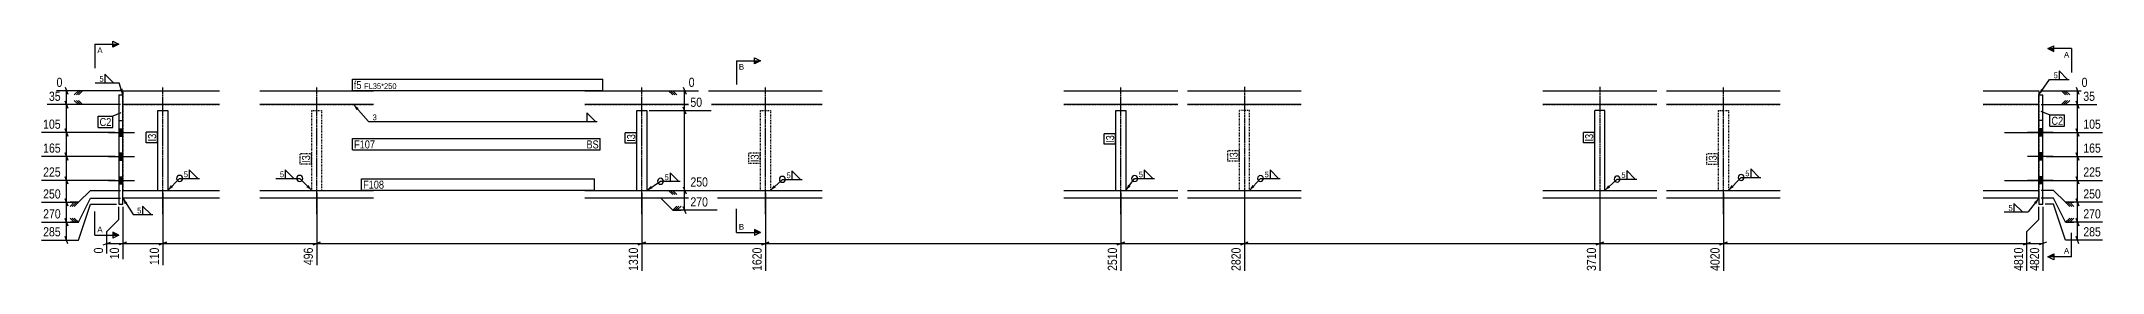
# Model space of a CAD drawing. Header units: millimetres. Extents: x 9 to 43771, y 10 to 1769.
# Drawn here: x 38606 to 43771, y 10 to 591 of the extents above; entities that cross this region are included whole.
import ezdxf

# ---------------------------------------------------------------- set-up
doc = ezdxf.new("R2010")
doc.units = ezdxf.units.MM
doc.linetypes.add('DXK_LINE_DOT2', pattern=[3.9198, 1.9599, -1.9599])
doc.linetypes.add('DXK_LINE_DOT3', pattern=[5.9187, 2.979, -0.9799, 0.9799, -0.9799])
for name, color, linetype in [('MÅLSÆTNING', 7, 'Continuous'), ('STÅL', 7, 'Continuous'), ('TEKST', 7, 'Continuous')]:
    doc.layers.add(name, color=color, linetype=linetype)
doc.styles.add('Arial', font='ARIAL.TTF', dxfattribs={"height": 0.2})
doc.styles.add('Arial Narrow', font='ARIALN.TTF', dxfattribs={"height": 0.2})

msp = doc.modelspace()

# ---------------------------------------------------------------- hatches: boundary and pattern name
at = {"layer": 'STÅL', "linetype": 'Continuous'}
for points in [[(38810.7, 352.6), (38810.7, 370.6), (38800.7, 370.6), (38800.7, 352.6)], [(38810.7, 352.6), (38810.7, 370.6), (38800.7, 370.6), (38800.7, 352.6)], [(43620.7, 352.6), (43620.7, 370.6), (43610.7, 370.6), (43610.7, 352.6)], [(43620.7, 352.6), (43620.7, 370.6), (43610.7, 370.6), (43610.7, 352.6)], [(38810.7, 292.6), (38810.7, 310.6), (38800.7, 310.6), (38800.7, 292.6)], [(38810.7, 292.6), (38810.7, 310.6), (38800.7, 310.6), (38800.7, 292.6)], [(43620.7, 292.6), (43620.7, 310.6), (43610.7, 310.6), (43610.7, 292.6)], [(43620.7, 292.6), (43620.7, 310.6), (43610.7, 310.6), (43610.7, 292.6)], [(38810.7, 232.6), (38810.7, 250.6), (38800.7, 250.6), (38800.7, 232.6)], [(38810.7, 232.6), (38810.7, 250.6), (38800.7, 250.6), (38800.7, 232.6)], [(43620.7, 232.6), (43620.7, 250.6), (43610.7, 250.6), (43610.7, 232.6)], [(43620.7, 232.6), (43620.7, 250.6), (43610.7, 250.6), (43610.7, 232.6)]]:
    msp.add_hatch(color=96, dxfattribs=at).paths.add_polyline_path(points)
at = {"layer": 'TEKST', "linetype": 'Continuous'}
for points in [[(38810, 472), (38810.7, 456.6), (38802.8, 469.9)], [(39395.9, 417.9), (39388.7, 431.6), (39401.5, 422.8)], [(39395.9, 417.9), (39388.7, 431.6), (39401.5, 422.8)], [(38936.4, 224.6), (38923.2, 216.6), (38931, 229.9)], [(39275.9, 229.9), (39283.8, 216.6), (39270.5, 224.6)], [(40137.7, 221.7), (40123.2, 216.6), (40133.6, 228)], [(40446.4, 223.9), (40432.8, 216.6), (40441.3, 229.5)], [(42536.8, 223.9), (42523.2, 216.6), (42531.7, 229.5)], [(42846, 224.6), (42832.8, 216.6), (42840.6, 229.9)], [(43598.5, 187), (43610.7, 196.6), (43604.4, 182.4)]]:
    msp.add_hatch(color=3, dxfattribs=at).paths.add_polyline_path(points)

# ---------------------------------------------------------------- linework, layer by layer
at = {"layer": 'MÅLSÆTNING', "color": 7, "linetype": 'Continuous'}
for p, q in [((38699.5, 466.6), (38689, 456.1)), ((38710, 466.6), (38689, 466.6)), ((38704.8, 466.6), (38694.3, 456.1)), ((38710, 466.6), (38699.5, 456.1)), ((40146.9, 466.6), (40242.9, 466.6)), ((40177.6, 466.6), (40188.1, 456.1)), ((40177.6, 466.6), (40198.6, 466.6)), ((40182.8, 466.6), (40193.3, 456.1)), ((40188.1, 466.6), (40198.6, 456.1)), ((40214.5, 475.6), (40221.7, 457.6)), ((40218.1, 416.6), (40218.1, 466.6)), ((43616.7, 466.6), (43732.2, 466.6)), ((43666.9, 466.6), (43677.4, 456.1)), ((43666.9, 466.6), (43687.9, 466.6)), ((43672.1, 466.6), (43682.6, 456.1)), ((43677.4, 466.6), (43687.9, 456.1)), ((43703.8, 475.6), (43711, 457.6)), ((43707.4, 431.6), (43707.4, 466.6)), ((38804.7, 431.6), (38621.3, 431.6)), ((38665.9, 440.6), (38673.1, 422.6)), ((38669.5, 361.6), (38669.5, 431.6)), ((38699.5, 431.6), (38689, 442.1)), ((38699.5, 431.6), (38689, 442.1)), ((38710, 431.6), (38689, 431.6)), ((38710, 431.6), (38689, 431.6)), ((38704.8, 431.6), (38694.3, 442.1)), ((38704.8, 431.6), (38694.3, 442.1)), ((38710, 431.6), (38699.5, 442.1)), ((38710, 431.6), (38699.5, 442.1)), ((40129.2, 416.6), (40284.9, 416.6)), ((40129.2, 416.6), (40284.9, 416.6)), ((40221.7, 407.6), (40214.5, 425.6)), ((40221.7, 407.6), (40214.5, 425.6)), ((40218.1, 216.6), (40218.1, 416.6)), ((43616.7, 431.6), (43755.6, 431.6)), ((43616.7, 431.6), (43755.6, 431.6)), ((43666.9, 431.6), (43677.4, 442.1)), ((43666.9, 431.6), (43677.4, 442.1)), ((43666.9, 431.6), (43687.9, 431.6)), ((43666.9, 431.6), (43687.9, 431.6)), ((43672.1, 431.6), (43682.6, 442.1)), ((43672.1, 431.6), (43682.6, 442.1)), ((43677.4, 431.6), (43687.9, 442.1)), ((43677.4, 431.6), (43687.9, 442.1)), ((43711, 422.6), (43703.8, 440.6)), ((43703.8, 440.6), (43711, 422.6)), ((43707.4, 361.6), (43707.4, 431.6)), ((38791.7, 361.6), (38606.7, 361.6)), ((38791.7, 361.6), (38606.7, 361.6)), ((38673.1, 352.6), (38665.9, 370.6)), ((38665.9, 370.6), (38673.1, 352.6)), ((38669.5, 301.6), (38669.5, 361.6)), ((43524.7, 361.6), (43770.2, 361.6)), ((43524.7, 361.6), (43770.2, 361.6)), ((43711, 352.6), (43703.8, 370.6)), ((43703.8, 370.6), (43711, 352.6)), ((38673.1, 292.6), (38665.9, 310.6)), ((38665.9, 310.6), (38673.1, 292.6)), ((38791.7, 301.6), (38606.7, 301.6)), ((38791.7, 301.6), (38606.7, 301.6)), ((38669.5, 241.6), (38669.5, 301.6)), ((38791.7, 241.6), (38606.7, 241.6)), ((38791.7, 241.6), (38606.7, 241.6)), ((38673.1, 232.6), (38665.9, 250.6)), ((38665.9, 250.6), (38673.1, 232.6)), ((38699.5, 186.6), (38729.5, 216.6)), ((38699.5, 186.6), (38729.5, 216.6)), ((38729.5, 216.6), (38804.7, 216.6)), ((38729.5, 216.6), (38804.7, 216.6)), ((38910.7, 210.6), (38910.7, 29)), ((38910.7, 210.6), (38910.7, 29)), ((39296.3, 210.6), (39296.3, 29)), ((39296.3, 210.6), (39296.3, 29)), ((40110.7, 210.6), (40110.7, 14.4)), ((40110.7, 210.6), (40110.7, 14.4)), ((40147.6, 216.6), (40299.5, 216.6)), ((40147.6, 216.6), (40299.5, 216.6)), ((40177.6, 216.6), (40188.1, 206.1)), ((40177.6, 216.6), (40198.6, 216.6)), ((40177.6, 216.6), (40188.1, 206.1)), ((40177.6, 216.6), (40198.6, 216.6)), ((40182.8, 216.6), (40193.3, 206.1)), ((40182.8, 216.6), (40193.3, 206.1)), ((40188.1, 216.6), (40198.6, 206.1)), ((40188.1, 216.6), (40198.6, 206.1)), ((40214.5, 225.6), (40221.7, 207.6)), ((40214.5, 225.6), (40221.7, 207.6)), ((40218.1, 166.6), (40218.1, 216.6)), ((40420.3, 210.6), (40420.3, 14.4)), ((40420.3, 210.6), (40420.3, 14.4)), ((41310.7, 210.6), (41310.7, 14.4)), ((41620.3, 210.6), (41620.3, 14.4)), ((41620.3, 210.6), (41620.3, 14.4)), ((42510.7, 210.6), (42510.7, 14.4)), ((42510.7, 210.6), (42510.7, 14.4)), ((42820.3, 210.6), (42820.3, 14.4)), ((42820.3, 210.6), (42820.3, 14.4)), ((43647.4, 216.6), (43616.7, 216.6)), ((43647.4, 216.6), (43616.7, 216.6)), ((43677.4, 186.6), (43647.4, 216.6)), ((43677.4, 186.6), (43647.4, 216.6)), ((38699.5, 186.6), (38689, 176.1)), ((38699.5, 186.6), (38689, 176.1)), ((38699.5, 136.6), (38729.5, 196.6)), ((38699.5, 136.6), (38729.5, 196.6)), ((38699.5, 91.6), (38729.5, 181.6)), ((38729.5, 196.6), (38804.7, 196.6)), ((38729.5, 196.6), (38804.7, 196.6)), ((38729.5, 181.6), (38794.7, 181.6)), ((38800.7, 143.1), (38800.7, 175.6)), ((38810.7, 175.6), (38810.7, 43.7)), ((38810.7, 175.6), (38810.7, 43.7)), ((40158.1, 196.6), (40147.6, 196.6)), ((40188.1, 166.6), (40158.1, 196.6)), ((40188.1, 166.6), (40198.6, 177.1)), ((40299.5, 166.6), (40188.1, 166.6)), ((40188.1, 166.6), (40209.1, 166.6)), ((40193.3, 166.6), (40203.8, 177.1)), ((40198.6, 166.6), (40209.1, 177.1)), ((40221.7, 157.6), (40214.5, 175.6)), ((43610.7, 143.1), (43610.7, 175.6)), ((43610.7, 143.1), (43610.7, 175.6)), ((43647.4, 196.6), (43616.7, 196.6)), ((43647.4, 196.6), (43616.7, 196.6)), ((43620.7, 175.6), (43620.7, 14.4)), ((43647.4, 181.6), (43626.7, 181.6)), ((43677.4, 136.6), (43647.4, 196.6)), ((43677.4, 136.6), (43647.4, 196.6)), ((43677.4, 91.6), (43647.4, 181.6)), ((43770.2, 186.6), (43677.4, 186.6)), ((43677.4, 186.6), (43687.9, 176.1)), ((43677.4, 186.6), (43698.4, 186.6)), ((43677.4, 186.6), (43687.9, 176.1)), ((43682.6, 186.6), (43693.1, 176.1)), ((43687.9, 186.6), (43698.4, 176.1)), ((43703.8, 195.6), (43711, 177.6)), ((43707.4, 136.6), (43707.4, 186.6)), ((38606.7, 136.6), (38699.5, 136.6)), ((38665.9, 145.6), (38673.1, 127.6)), ((38669.5, 91.6), (38669.5, 136.6)), ((38689, 136.6), (38678.5, 147.1)), ((38699.5, 136.6), (38678.5, 136.6)), ((38694.3, 136.6), (38683.8, 147.1)), ((38699.5, 136.6), (38689, 147.1)), ((38699.5, 136.6), (38689, 147.1)), ((38770.7, 113.1), (38800.7, 143.1)), ((38770.7, 58.3), (38770.7, 113.1)), ((43580.7, 113.1), (43610.7, 143.1)), ((43580.7, 113.1), (43610.7, 143.1)), ((43580.7, 14.4), (43580.7, 113.1)), ((43677.4, 136.6), (43687.9, 147.1)), ((43677.4, 136.6), (43687.9, 147.1)), ((43770.2, 136.6), (43677.4, 136.6)), ((43677.4, 136.6), (43698.4, 136.6)), ((43770.2, 136.6), (43677.4, 136.6)), ((43677.4, 136.6), (43698.4, 136.6)), ((43682.6, 136.6), (43693.1, 147.1)), ((43682.6, 136.6), (43693.1, 147.1)), ((43687.9, 136.6), (43698.4, 147.1)), ((43687.9, 136.6), (43698.4, 147.1)), ((43711, 127.6), (43703.8, 145.6)), ((43703.8, 145.6), (43711, 127.6)), ((43707.4, 91.6), (43707.4, 136.6)), ((38606.7, 91.6), (38699.5, 91.6)), ((38673.1, 82.6), (38665.9, 100.6)), ((38761.7, 79.5), (38779.7, 86.7)), ((38770.7, 83.1), (38810.7, 83.1)), ((38819.7, 86.7), (38801.7, 79.5)), ((38819.7, 86.7), (38801.7, 79.5)), ((38810.7, 83.1), (38910.7, 83.1)), ((38919.7, 86.7), (38901.7, 79.5)), ((38901.7, 79.5), (38919.7, 86.7)), ((38910.7, 83.1), (39296.3, 83.1)), ((39305.3, 86.7), (39287.3, 79.5)), ((39287.3, 79.5), (39305.3, 86.7)), ((39296.3, 83.1), (40110.7, 83.1)), ((40119.7, 86.7), (40101.7, 79.5)), ((40101.7, 79.5), (40119.7, 86.7)), ((40110.7, 83.1), (40420.3, 83.1)), ((40429.3, 86.7), (40411.3, 79.5)), ((40411.3, 79.5), (40429.3, 86.7)), ((40420.3, 83.1), (41310.7, 83.1)), ((41301.7, 79.5), (41319.7, 86.7)), ((41629.3, 86.7), (41611.3, 79.5)), ((41611.3, 79.5), (41629.3, 86.7)), ((41620.3, 83.1), (42510.7, 83.1)), ((42519.7, 86.7), (42501.7, 79.5)), ((42501.7, 79.5), (42519.7, 86.7)), ((42510.7, 83.1), (42820.3, 83.1)), ((42829.3, 86.7), (42811.3, 79.5)), ((42811.3, 79.5), (42829.3, 86.7)), ((43571.7, 79.5), (43589.7, 86.7)), ((43580.7, 83.1), (43620.7, 83.1)), ((43629.7, 86.7), (43611.7, 79.5)), ((43770.2, 91.6), (43677.4, 91.6)), ((43711, 82.6), (43703.8, 100.6))]:
    msp.add_line(p, q, dxfattribs=at)
at = {"layer": 'STÅL', "color": 2, "linetype": 'Continuous'}
for p, q in [((38810.7, 466.6), (38810.7, 456.6)), ((38810.7, 466.6), (39053.2, 466.6)), ((39153.8, 466.6), (39438.8, 466.6)), ((39968.2, 466.6), (40253.2, 466.6)), ((40277.8, 466.6), (40562.8, 466.6)), ((41168.2, 466.6), (41453.2, 466.6)), ((41477.8, 466.6), (41762.8, 466.6)), ((42368.2, 466.6), (42653.2, 466.6)), ((42677.8, 466.6), (42962.8, 466.6)), ((43470.7, 466.6), (43610.7, 466.6)), ((43610.7, 466.6), (43610.7, 456.6)), ((38800.7, 456.6), (38800.7, 181.6)), ((38800.7, 456.6), (38810.7, 456.6)), ((38810.7, 216.6), (38810.7, 456.6)), ((39053.2, 431.6), (38810.7, 431.6)), ((38898.2, 216.6), (38898.2, 416.6)), ((38898.2, 416.6), (38923.2, 416.6)), ((38923.2, 416.6), (38923.2, 216.6)), ((39438.8, 431.6), (39153.8, 431.6)), ((40253.2, 431.6), (39968.2, 431.6)), ((40098.2, 216.6), (40098.2, 416.6)), ((40098.2, 416.6), (40123.2, 416.6)), ((40123.2, 416.6), (40123.2, 216.6)), ((40562.8, 431.6), (40277.8, 431.6)), ((41453.2, 431.6), (41168.2, 431.6)), ((41298.2, 216.6), (41298.2, 416.6)), ((41298.2, 416.6), (41323.2, 416.6)), ((41323.2, 416.6), (41323.2, 216.6)), ((41762.8, 431.6), (41477.8, 431.6)), ((42653.2, 431.6), (42368.2, 431.6)), ((42498.2, 216.6), (42498.2, 416.6)), ((42523.2, 416.6), (42498.2, 416.6)), ((42523.2, 216.6), (42523.2, 416.6)), ((42962.8, 431.6), (42677.8, 431.6)), ((43610.7, 431.6), (43470.7, 431.6)), ((43610.7, 216.6), (43610.7, 456.6)), ((43610.7, 456.6), (43620.7, 456.6)), ((43620.7, 181.6), (43620.7, 456.6)), ((38800.7, 391.6), (38810.7, 391.6)), ((43620.7, 391.6), (43610.7, 391.6)), ((38810.7, 196.6), (38810.7, 216.6)), ((38810.7, 216.6), (39053.2, 216.6)), ((39153.8, 216.6), (39438.8, 216.6)), ((39968.2, 216.6), (40253.2, 216.6)), ((40277.8, 216.6), (40562.8, 216.6)), ((41168.2, 216.6), (41453.2, 216.6)), ((41477.8, 216.6), (41762.8, 216.6)), ((42368.2, 216.6), (42653.2, 216.6)), ((42677.8, 216.6), (42962.8, 216.6)), ((43470.7, 216.6), (43610.7, 216.6)), ((43610.7, 216.6), (43610.7, 196.6)), ((38800.7, 181.6), (38810.7, 181.6)), ((39053.2, 196.6), (38810.7, 196.6)), ((38810.7, 181.6), (38810.7, 196.6)), ((39438.8, 196.6), (39153.8, 196.6)), ((40253.2, 196.6), (39968.2, 196.6)), ((40562.8, 196.6), (40277.8, 196.6)), ((41453.2, 196.6), (41168.2, 196.6)), ((41762.8, 196.6), (41477.8, 196.6)), ((42653.2, 196.6), (42368.2, 196.6)), ((42962.8, 196.6), (42677.8, 196.6)), ((43610.7, 196.6), (43470.7, 196.6)), ((43610.7, 196.6), (43610.7, 181.6)), ((43610.7, 181.6), (43620.7, 181.6))]:
    msp.add_line(p, q, dxfattribs=at)
at = {"layer": 'STÅL', "color": 7, "linetype": 'DXK_LINE_DOT3'}
for p, q in [((38910.7, 156.6), (38910.7, 476.6)), ((39296.3, 156.6), (39296.3, 476.6)), ((40110.7, 156.6), (40110.7, 476.6)), ((40420.3, 156.6), (40420.3, 476.6)), ((41310.7, 156.6), (41310.7, 476.6)), ((41620.3, 476.6), (41620.3, 156.6)), ((42510.7, 476.6), (42510.7, 156.6)), ((42820.3, 156.6), (42820.3, 476.6))]:
    msp.add_line(p, q, dxfattribs=at)
at = {"layer": 'STÅL', "color": 7, "linetype": 'DXK_LINE_DOT2'}
for p, q in [((38810.7, 456.6), (38810.7, 431.6)), ((38810.7, 431.6), (38810.7, 216.6)), ((38810.7, 431.6), (39053.2, 431.6)), ((39153.8, 431.6), (39438.8, 431.6)), ((39283.8, 216.6), (39283.8, 416.6)), ((39283.8, 416.6), (39308.8, 416.6)), ((39308.8, 416.6), (39308.8, 216.6)), ((39968.2, 431.6), (40253.2, 431.6)), ((40277.8, 431.6), (40562.8, 431.6)), ((40407.8, 216.6), (40407.8, 416.6)), ((40407.8, 416.6), (40432.8, 416.6)), ((40432.8, 416.6), (40432.8, 216.6)), ((41168.2, 431.6), (41453.2, 431.6)), ((41321.5, 416.6), (41321.4, 416.6)), ((41477.8, 431.6), (41762.8, 431.6)), ((41607.8, 216.6), (41607.8, 416.6)), ((41632.8, 416.6), (41607.8, 416.6)), ((41632.8, 216.6), (41632.8, 416.6)), ((42368.2, 431.6), (42653.2, 431.6)), ((42677.8, 431.6), (42962.8, 431.6)), ((42807.8, 216.6), (42807.8, 416.6)), ((42807.8, 416.6), (42832.8, 416.6)), ((42832.8, 416.6), (42832.8, 216.6)), ((43470.7, 431.6), (43610.7, 431.6)), ((43610.7, 456.6), (43610.7, 431.6)), ((43610.7, 431.6), (43610.7, 216.6)), ((38810.7, 216.6), (39053.2, 216.6)), ((38810.7, 196.6), (38810.7, 216.6)), ((39153.8, 216.6), (39438.8, 216.6)), ((39968.2, 216.6), (40253.2, 216.6)), ((40277.8, 216.6), (40562.8, 216.6)), ((41168.2, 216.6), (41453.2, 216.6)), ((41477.8, 216.6), (41762.8, 216.6)), ((42368.2, 216.6), (42653.2, 216.6)), ((42677.8, 216.6), (42962.8, 216.6)), ((43470.7, 216.6), (43610.7, 216.6)), ((43610.7, 196.6), (43610.7, 216.6))]:
    msp.add_line(p, q, dxfattribs=at)
at = {"layer": 'STÅL', "color": 96, "linetype": 'Continuous'}
for p, q in [((38774.7, 361.6), (38839.7, 361.6)), ((38774.7, 361.6), (38839.7, 361.6)), ((38800.7, 370.6), (38810.7, 370.6)), ((38800.7, 370.6), (38810.7, 370.6)), ((43646.7, 361.6), (43581.7, 361.6)), ((43646.7, 361.6), (43581.7, 361.6)), ((43620.7, 370.6), (43610.7, 370.6)), ((43620.7, 370.6), (43610.7, 370.6)), ((38800.7, 352.6), (38810.7, 352.6)), ((38800.7, 352.6), (38810.7, 352.6)), ((38800.7, 310.6), (38810.7, 310.6)), ((38800.7, 310.6), (38810.7, 310.6)), ((43620.7, 352.6), (43610.7, 352.6)), ((43620.7, 352.6), (43610.7, 352.6)), ((43620.7, 310.6), (43610.7, 310.6)), ((43620.7, 310.6), (43610.7, 310.6)), ((38774.7, 301.6), (38839.7, 301.6)), ((38774.7, 301.6), (38839.7, 301.6)), ((38800.7, 292.6), (38810.7, 292.6)), ((38800.7, 292.6), (38810.7, 292.6)), ((43646.7, 301.6), (43581.7, 301.6)), ((43646.7, 301.6), (43581.7, 301.6)), ((43620.7, 292.6), (43610.7, 292.6)), ((43620.7, 292.6), (43610.7, 292.6)), ((38774.7, 241.6), (38839.7, 241.6)), ((38774.7, 241.6), (38839.7, 241.6)), ((38800.7, 250.6), (38810.7, 250.6)), ((38800.7, 250.6), (38810.7, 250.6)), ((38800.7, 232.6), (38810.7, 232.6)), ((38800.7, 232.6), (38810.7, 232.6)), ((43646.7, 241.6), (43581.7, 241.6)), ((43646.7, 241.6), (43581.7, 241.6)), ((43620.7, 250.6), (43610.7, 250.6)), ((43620.7, 250.6), (43610.7, 250.6)), ((43620.7, 232.6), (43610.7, 232.6)), ((43620.7, 232.6), (43610.7, 232.6))]:
    msp.add_line(p, q, dxfattribs=at)
at = {"layer": 'TEKST', "color": 3, "linetype": 'Continuous'}
for p, q in [((38810.7, 456.6), (38801.8, 486.3)), ((39283.8, 216.6), (39253.9, 246.7)), ((43610.7, 196.6), (43584.1, 162.4))]:
    msp.add_line(p, q, dxfattribs=at)
for start, end in [(90, 270), (270, 90)]:
    msp.add_arc((39253.9, 246.7), 7.5, start, end, dxfattribs=at)

# ---------------------------------------------------------------- wipeouts: each hides what was drawn before it
at = {"color": 0, "linetype": 'Continuous'}
for points in [[(38760, 560.9), (38760, 575.9), (38746.7, 575.9), (38746.7, 560.9)], [(40367.1, 519.4), (40367.1, 534.4), (40353.8, 534.4), (40353.8, 519.4)], [(43686.7, 549.6), (43686.7, 564.6), (43673.3, 564.6), (43673.3, 549.6)], [(40367.1, 118.1), (40367.1, 133.1), (40353.8, 133.1), (40353.8, 118.1)]]:
    msp.add_wipeout(points, dxfattribs=at).dxf.layer = 'TEKST'
at = {"color": 0}
for points in [[(43657.9, 496.9), (43657.9, 514.3), (43646.4, 514.3), (43646.4, 496.9)], [(39442.4, 321.8), (39442.4, 342.8), (39390, 342.8), (39390, 321.8)], [(40002.8, 321.8), (40002.8, 342.8), (39972.1, 342.8), (39972.1, 321.8)], [(38973.8, 248.5), (38973.8, 265.9), (38962.3, 265.9), (38962.3, 248.5)], [(39214.6, 248.5), (39214.6, 265.9), (39203.1, 265.9), (39203.1, 248.5)], [(40483.9, 246), (40483.9, 263.4), (40472.3, 263.4), (40472.3, 246)], [(41366.2, 248.1), (41366.2, 265.5), (41354.6, 265.5), (41354.6, 248.1)], [(41681.5, 248.2), (41681.5, 265.6), (41669.9, 265.6), (41669.9, 248.2)], [(42575, 246.7), (42575, 264.1), (42563.5, 264.1), (42563.5, 246.7)], [(42885.6, 250.8), (42885.6, 268.2), (42874, 268.2), (42874, 250.8)]]:
    msp.add_wipeout(points, dxfattribs=at).dxf.layer = 'TEKST'

# ---------------------------------------------------------------- next in the draw order: hatches: boundary and pattern name
at = {"layer": 'TEKST', "linetype": 'Continuous'}
for color, points in [(30, [(38785.7, 575.9), (38785.7, 583.4), (38800.7, 583.4)]), (30, [(43647.7, 572.1), (43647.7, 564.6), (43632.7, 572.1)]), (30, [(40392.8, 534.4), (40392.8, 541.9), (40407.8, 541.9)]), (3, [(43622.2, 466.8), (43610.7, 456.6), (43616.1, 471.1)]), (3, [(41335.1, 226.4), (41323.2, 216.6), (41329.1, 230.9)]), (3, [(41645.8, 225), (41632.8, 216.6), (41640.3, 230.1)]), (30, [(40392.8, 110.6), (40392.8, 118.1), (40407.8, 110.6)])]:
    msp.add_hatch(color=color, dxfattribs=at).paths.add_polyline_path(points)

# ---------------------------------------------------------------- next in the draw order: linework, layer by layer
at = {"layer": 'TEKST', "color": 7, "linetype": 'Continuous'}
for p, q in [((38740.7, 583.4), (38740.7, 523.4)), ((38740.7, 583.4), (38800.7, 583.4)), ((43692.7, 572.1), (43632.7, 572.1)), ((40347.8, 541.9), (40347.8, 481.9)), ((40347.8, 541.9), (40407.8, 541.9)), ((40347.8, 110.6), (40347.8, 170.6)), ((40347.8, 110.6), (40407.8, 110.6))]:
    msp.add_line(p, q, dxfattribs=at)
at = {"layer": 'TEKST', "color": 30, "linetype": 'Continuous'}
for p, q in [((38785.7, 575.9), (38785.7, 590.9)), ((38785.7, 590.9), (38800.7, 583.4)), ((38800.7, 583.4), (38785.7, 575.9)), ((43632.7, 572.1), (43647.7, 579.6)), ((43632.7, 572.1), (43647.7, 564.6)), ((43647.7, 564.6), (43647.7, 579.6)), ((40392.8, 534.4), (40392.8, 549.4)), ((40392.8, 549.4), (40407.8, 541.9)), ((40407.8, 541.9), (40392.8, 534.4)), ((40407.8, 110.6), (40392.8, 118.1))]:
    msp.add_line(p, q, dxfattribs=at)
at = {"layer": 'TEKST', "color": 3, "linetype": 'Continuous'}
for p, q in [((43682.4, 495.1), (43661, 516.5)), ((43661, 516.5), (43661, 495.1)), ((43610.7, 456.6), (43637.1, 495.1)), ((43637.1, 495.1), (43686.7, 495.1)), ((43661, 495.1), (43682.4, 495.1)), ((38998.3, 246.7), (38976.9, 268.1)), ((38976.9, 268.1), (38976.9, 246.7)), ((39217.7, 268.1), (39217.7, 246.7)), ((40508.4, 244.2), (40487, 265.6)), ((40487, 265.6), (40487, 244.2)), ((41390.7, 246.3), (41369.2, 267.7)), ((41369.2, 267.7), (41369.2, 246.3)), ((41706, 246.4), (41684.6, 267.8)), ((41684.6, 267.8), (41684.6, 246.4)), ((42599.5, 244.9), (42578.1, 266.3)), ((42578.1, 266.3), (42578.1, 244.9)), ((42910.1, 249), (42888.6, 270.5)), ((42888.6, 270.5), (42888.6, 249)), ((38923.2, 216.6), (38953, 246.7)), ((38953, 246.7), (39002.6, 246.7)), ((38976.9, 246.7), (38998.3, 246.7)), ((39193.8, 246.7), (39253.9, 246.7)), ((39217.7, 246.7), (39239.1, 246.7)), ((40432.8, 216.6), (40463, 244.2)), ((40463, 244.2), (40512.7, 244.2)), ((40487, 244.2), (40508.4, 244.2)), ((41323.2, 216.6), (41345.3, 246.3)), ((41345.3, 246.3), (41395, 246.3)), ((41369.2, 246.3), (41390.7, 246.3)), ((41632.8, 216.6), (41660.6, 246.4)), ((41660.6, 246.4), (41710.3, 246.4)), ((41684.6, 246.4), (41706, 246.4)), ((42523.2, 216.6), (42554.2, 244.9)), ((42554.2, 244.9), (42603.8, 244.9)), ((42578.1, 244.9), (42599.5, 244.9)), ((42832.8, 216.6), (42864.7, 249)), ((42864.7, 249), (42914.4, 249)), ((42888.6, 249), (42910.1, 249))]:
    msp.add_line(p, q, dxfattribs=at)
for centre, start, end in [((38953, 246.7), 90, 270), ((38953, 246.7), 270, 90), ((40463, 244.2), 90, 270), ((40463, 244.2), 270, 90), ((41345.3, 246.3), 90, 270), ((41345.3, 246.3), 270, 90), ((41660.6, 246.4), 90, 270), ((41660.6, 246.4), 270, 90), ((42554.2, 244.9), 90, 270), ((42554.2, 244.9), 270, 90), ((42864.7, 249), 90, 270), ((42864.7, 249), 270, 90)]:
    msp.add_arc(centre, 7.5, start, end, dxfattribs=at)

# ---------------------------------------------------------------- next in the draw order: texts
at = {"layer": 'TEKST', "color": 3, "linetype": 'Continuous', "style": 'Arial'}
for s, p in [('A', (38746.7, 560.9)), ('B', (40353.8, 519.4)), ('A', (43673.3, 549.6)), ('B', (40353.8, 118.1))]:
    msp.add_text(s, height=14.3, dxfattribs=at).set_placement(p)
at = {"layer": 'TEKST', "color": 3, "style": 'Arial Narrow'}
for p in [(43647.6, 498.1), (38963.5, 249.7), (39204.3, 249.7), (40473.5, 247.2), (41355.8, 249.3), (41671.1, 249.4), (42564.7, 247.9), (42875.2, 252)]:
    msp.add_text('5', height=14.3, dxfattribs=at).set_placement(p)

# ---------------------------------------------------------------- next in the draw order: wipeouts: each hides what was drawn before it
at = {"color": 0, "linetype": 'Continuous'}
for points, layer in [([(38659.8, 436.4), (38659.8, 470), (38620.9, 470), (38620.9, 436.4)], 'MÅLSÆTNING'), ([(40247.7, 471.4), (40247.7, 505), (40223.5, 505), (40223.5, 471.4)], 'MÅLSÆTNING'), ([(43737, 471.4), (43737, 505), (43712.8, 505), (43712.8, 471.4)], 'MÅLSÆTNING'), ([(38659.8, 366.4), (38659.8, 400), (38606.3, 400), (38606.3, 366.4)], 'MÅLSÆTNING'), ([(38659.8, 306.4), (38659.8, 340), (38606.3, 340), (38606.3, 306.4)], 'MÅLSÆTNING'), ([(40299.9, 221.4), (40299.9, 255), (40227.8, 255), (40227.8, 221.4)], 'MÅLSÆTNING'), ([(43770.6, 191.4), (43770.6, 225), (43717.1, 225), (43717.1, 191.4)], 'MÅLSÆTNING'), ([(38659.8, 141.4), (38659.8, 175), (38606.3, 175), (38606.3, 141.4)], 'MÅLSÆTNING'), ([(38805.9, 77.7), (38772.3, 77.7), (38772.3, 38.8), (38805.9, 38.8)], 'MÅLSÆTNING'), ([(38905.9, 77.7), (38872.3, 77.7), (38872.3, 24.2), (38905.9, 24.2)], 'MÅLSÆTNING'), ([(39291.5, 77.7), (39257.9, 77.7), (39257.9, 24.2), (39291.5, 24.2)], 'MÅLSÆTNING'), ([(40105.9, 77.7), (40072.3, 77.7), (40072.3, 9.6), (40105.9, 9.6)], 'MÅLSÆTNING'), ([(40415.5, 77.7), (40381.9, 77.7), (40381.9, 9.6), (40415.5, 9.6)], 'MÅLSÆTNING'), ([(41305.9, 77.7), (41272.3, 77.7), (41272.3, 9.6), (41305.9, 9.6)], 'MÅLSÆTNING'), ([(42505.9, 77.7), (42472.3, 77.7), (42472.3, 9.6), (42505.9, 9.6)], 'MÅLSÆTNING'), ([(43615.9, 77.7), (43582.3, 77.7), (43582.3, 9.6), (43615.9, 9.6)], 'MÅLSÆTNING'), ([(38760, 111.3), (38760, 126.3), (38746.7, 126.3), (38746.7, 111.3)], 'TEKST'), ([(43686.7, 57.6), (43686.7, 72.6), (43673.3, 72.6), (43673.3, 57.6)], 'TEKST')]:
    msp.add_wipeout(points, dxfattribs=at).dxf.layer = layer
at = {"color": 0}
for points in [[(39408.6, 470.8), (39408.6, 491.8), (39389.4, 491.8), (39389.4, 470.8)], [(38781.9, 378), (38781.9, 399), (38752.5, 399), (38752.5, 378)], [(39970.2, 391.4), (39970.2, 408.8), (39435.2, 408.8), (39435.2, 391.4)], [(43671.4, 381.1), (43671.4, 402.1), (43642, 402.1), (43642, 381.1)], [(38894, 358.6), (38873, 358.6), (38873, 339.4), (38894, 339.4)], [(39442.4, 321.8), (39442.4, 342.8), (39390, 342.8), (39390, 321.8)], [(40002.8, 321.8), (40002.8, 342.8), (39972.1, 342.8), (39972.1, 321.8)], [(40094, 357.5), (40073, 357.5), (40073, 338.3), (40094, 338.3)], [(41294, 354.9), (41273, 354.9), (41273, 335.7), (41294, 335.7)], [(41603.6, 312.2), (41582.6, 312.2), (41582.6, 293), (41603.6, 293)], [(42494, 358.3), (42473, 358.3), (42473, 339.1), (42494, 339.1)], [(39279.6, 304.7), (39258.6, 304.7), (39258.6, 285.5), (39279.6, 285.5)], [(40178.4, 241.1), (40178.4, 258.5), (40166.8, 258.5), (40166.8, 241.1)], [(40403.6, 306.5), (40382.6, 306.5), (40382.6, 287.4), (40403.6, 287.4)], [(42803.6, 304.6), (42782.6, 304.6), (42782.6, 285.4), (42803.6, 285.4)], [(39988.4, 220.8), (39988.4, 241.8), (39412.6, 241.8), (39412.6, 220.8)], [(38857.1, 157.6), (38857.1, 175), (38845.5, 175), (38845.5, 157.6)], [(43544.8, 164.2), (43544.8, 181.6), (43533.3, 181.6), (43533.3, 164.2)]]:
    msp.add_wipeout(points, dxfattribs=at).dxf.layer = 'TEKST'

# ---------------------------------------------------------------- next in the draw order: hatches: boundary and pattern name
at = {"layer": 'TEKST', "linetype": 'Continuous'}
for color, points in [(3, [(38815.4, 181.9), (38810.7, 196.6), (38821.8, 185.9)]), (30, [(38785.7, 103.8), (38785.7, 111.3), (38800.7, 103.8)]), (30, [(43647.7, 57.6), (43647.7, 50.1), (43632.7, 50.1)])]:
    msp.add_hatch(color=color, dxfattribs=at).paths.add_polyline_path(points)

# ---------------------------------------------------------------- next in the draw order: linework, layer by layer
at = {"layer": 'MÅLSÆTNING', "color": 7, "linetype": 'Continuous'}
for p, q in [((38804.7, 466.6), (38644.7, 466.6)), ((38665.9, 475.6), (38673.1, 457.6)), ((38669.5, 431.6), (38669.5, 466.6)), ((38804.7, 431.6), (38621.3, 431.6)), ((38673.1, 422.6), (38665.9, 440.6)), ((38669.5, 186.6), (38669.5, 241.6)), ((41310.7, 210.6), (41310.7, 14.4)), ((43524.7, 241.6), (43770.2, 241.6)), ((43703.8, 250.6), (43711, 232.6)), ((38606.7, 186.6), (38699.5, 186.6)), ((38606.7, 186.6), (38699.5, 186.6)), ((38673.1, 177.6), (38665.9, 195.6)), ((38665.9, 195.6), (38673.1, 177.6)), ((38689, 186.6), (38678.5, 176.1)), ((38699.5, 186.6), (38678.5, 186.6)), ((38689, 186.6), (38678.5, 176.1)), ((38699.5, 186.6), (38678.5, 186.6)), ((38694.3, 186.6), (38683.8, 176.1)), ((38694.3, 186.6), (38683.8, 176.1)), ((43580.7, 14.4), (43580.7, 113.1)), ((41319.7, 86.7), (41301.7, 79.5)), ((41310.7, 83.1), (41620.3, 83.1)), ((42820.3, 83.1), (43580.7, 83.1)), ((43571.7, 79.5), (43589.7, 86.7))]:
    msp.add_line(p, q, dxfattribs=at)
at = {"layer": 'TEKST', "color": 7, "linetype": 'Continuous'}
for p, q in [((43692.7, 572.1), (43692.7, 512.1)), ((39386.4, 346.4), (40006.4, 346.4)), ((39386.4, 318.2), (39386.4, 346.4)), ((39386.4, 318.2), (40006.4, 318.2)), ((40006.4, 318.2), (40006.4, 346.4)), ((38740.7, 103.8), (38740.7, 163.8)), ((38740.7, 103.8), (38800.7, 103.8)), ((43692.7, 50.1), (43632.7, 50.1))]:
    msp.add_line(p, q, dxfattribs=at)
at = {"layer": 'TEKST', "color": 3, "linetype": 'Continuous'}
for p, q in [((39388.7, 431.6), (39425.9, 389.6)), ((39388.7, 431.6), (39425.9, 389.6)), ((39425.9, 389.6), (39999, 389.6)), ((39994.7, 389.6), (39973.2, 411)), ((39973.2, 411), (39973.2, 389.6)), ((39973.2, 389.6), (39994.7, 389.6)), ((40202.9, 239.3), (40181.5, 260.8)), ((40181.5, 260.8), (40181.5, 239.3)), ((40123.2, 216.6), (40157.5, 239.3)), ((40157.5, 239.3), (40207.2, 239.3)), ((40181.5, 239.3), (40202.9, 239.3)), ((38810.7, 196.6), (38836.2, 155.8)), ((38836.2, 155.8), (38885.9, 155.8)), ((38881.6, 155.8), (38860.2, 177.2)), ((38860.2, 177.2), (38860.2, 155.8)), ((38860.2, 155.8), (38881.6, 155.8)), ((43524, 162.4), (43584.1, 162.4)), ((43569.3, 162.4), (43547.9, 183.8)), ((43547.9, 183.8), (43547.9, 162.4)), ((43547.9, 162.4), (43569.3, 162.4))]:
    msp.add_line(p, q, dxfattribs=at)
at = {"layer": 'TEKST', "color": 30, "linetype": 'Continuous'}
for p, q in [((38800.7, 103.8), (38785.7, 111.3)), ((40392.8, 118.1), (40392.8, 103.1)), ((40407.8, 110.6), (40392.8, 103.1)), ((43632.7, 50.1), (43647.7, 57.6)), ((43647.7, 57.6), (43647.7, 42.6)), ((43647.7, 42.6), (43632.7, 50.1))]:
    msp.add_line(p, q, dxfattribs=at)
at = {"layer": 'TEKST', "color": 3, "linetype": 'Continuous'}
for start, end in [(90, 270), (270, 90)]:
    msp.add_arc((40157.5, 239.3), 7.5, start, end, dxfattribs=at)

# ---------------------------------------------------------------- next in the draw order: texts
at = {"layer": 'MÅLSÆTNING', "color": 3, "linetype": 'Continuous', "style": 'Arial Narrow'}
for s, height, p in [('0', 22.9, (40228.3, 476.2)), ('0', 22.9, (43717.6, 476.2)), ('35', 22.91, (38625.7, 441.2)), ('105', 22.91, (38611.1, 371.2)), ('165', 22.91, (38611.1, 311.2)), ('250', 22.91, (43721.9, 196.2))]:
    msp.add_text(s, height=height, dxfattribs=at).set_placement(p)
for s, p in [('110', (38901.1, 29)), ('496', (39286.7, 29)), ('1310', (40101.1, 14.4)), ('1620', (40410.7, 14.4)), ('2510', (41301.1, 14.4)), ('3710', (42501.1, 14.4)), ('4820', (43611.1, 14.4))]:
    msp.add_text(s, height=22.91, rotation=90.0002, dxfattribs=at).set_placement(p)
at = {"layer": 'TEKST', "color": 3, "style": 'Arial Narrow'}
for s, height, p in [('3', 14.3, (39436.4, 392.6)), ('F107', 20.04, (39390, 321.8)), ('BS', 20.04, (39972.1, 321.8)), ('5', 14.3, (40168, 242.3)), ('5', 14.3, (38846.7, 158.8)), ('5', 14.3, (43534.5, 165.4))]:
    msp.add_text(s, height=height, dxfattribs=at).set_placement(p)
at = {"layer": 'TEKST', "color": 3, "linetype": 'Continuous', "style": 'Arial'}
for p in [(38746.7, 111.3), (43673.3, 57.6)]:
    msp.add_text('A', height=14.3, dxfattribs=at).set_placement(p)

# ---------------------------------------------------------------- next in the draw order: wipeouts: each hides what was drawn before it
at = {"color": 0, "linetype": 'Continuous'}
for points in [[(40299.9, 171.4), (40299.9, 205), (40227.8, 205), (40227.8, 171.4)], [(38659.8, 96.4), (38659.8, 130), (38606.3, 130), (38606.3, 96.4)], [(38765.9, 77.7), (38732.3, 77.7), (38732.3, 53.5), (38765.9, 53.5)]]:
    msp.add_wipeout(points, dxfattribs=at).dxf.layer = 'MÅLSÆTNING'
at = {"color": 0}
for points in [[(39408.6, 470.8), (39408.6, 491.8), (39389.4, 491.8), (39389.4, 470.8)], [(38781.9, 378), (38781.9, 399), (38752.5, 399), (38752.5, 378)], [(43671.4, 381.1), (43671.4, 402.1), (43642, 402.1), (43642, 381.1)], [(38894, 358.6), (38873, 358.6), (38873, 339.4), (38894, 339.4)], [(40094, 357.5), (40073, 357.5), (40073, 338.3), (40094, 338.3)], [(41294, 354.9), (41273, 354.9), (41273, 335.7), (41294, 335.7)], [(41603.6, 312.2), (41582.6, 312.2), (41582.6, 293), (41603.6, 293)], [(42494, 358.3), (42473, 358.3), (42473, 339.1), (42494, 339.1)], [(39279.6, 304.7), (39258.6, 304.7), (39258.6, 285.5), (39279.6, 285.5)], [(40403.6, 306.5), (40382.6, 306.5), (40382.6, 287.4), (40403.6, 287.4)], [(42803.6, 304.6), (42782.6, 304.6), (42782.6, 285.4), (42803.6, 285.4)], [(39988.4, 220.8), (39988.4, 241.8), (39412.6, 241.8), (39412.6, 220.8)]]:
    msp.add_wipeout(points, dxfattribs=at).dxf.layer = 'TEKST'

# ---------------------------------------------------------------- next in the draw order: linework, layer by layer
at = {"layer": 'MÅLSÆTNING', "color": 7, "linetype": 'Continuous'}
for p, q in [((38669.5, 136.6), (38669.5, 186.6)), ((38606.7, 136.6), (38699.5, 136.6)), ((38673.1, 127.6), (38665.9, 145.6)), ((38689, 136.6), (38678.5, 147.1)), ((38699.5, 136.6), (38678.5, 136.6)), ((38694.3, 136.6), (38683.8, 147.1))]:
    msp.add_line(p, q, dxfattribs=at)
at = {"layer": 'TEKST', "color": 7, "linetype": 'Continuous'}
for p, q in [((39385.8, 467.2), (39385.8, 495.4)), ((43615.4, 415.3), (43638.4, 405.7)), ((38748.9, 402.6), (38785.5, 402.6)), ((38748.9, 374.4), (38748.9, 402.6)), ((38748.9, 374.4), (38785.5, 374.4)), ((38805.3, 411), (38785.5, 402.6)), ((38785.5, 374.4), (38785.5, 402.6)), ((38869.4, 335.8), (38869.4, 362.2)), ((38897.6, 362.2), (38869.4, 362.2)), ((38897.6, 335.8), (38897.6, 362.2)), ((42469.4, 335.5), (42469.4, 361.9)), ((42497.6, 361.9), (42469.4, 361.9)), ((42497.6, 335.5), (42497.6, 361.9)), ((43638.4, 405.7), (43675, 405.7)), ((43638.4, 377.5), (43638.4, 405.7)), ((43638.4, 377.5), (43675, 377.5)), ((43675, 377.5), (43675, 405.7)), ((38897.6, 335.8), (38869.4, 335.8)), ((40069.4, 334.7), (40069.4, 361.1)), ((40097.6, 361.1), (40069.4, 361.1)), ((40097.6, 334.7), (40069.4, 334.7)), ((40097.6, 334.7), (40097.6, 361.1)), ((41269.4, 332.1), (41269.4, 358.5)), ((41297.6, 358.5), (41269.4, 358.5)), ((41297.6, 332.1), (41269.4, 332.1)), ((41297.6, 332.1), (41297.6, 358.5)), ((42497.6, 335.5), (42469.4, 335.5)), ((39409, 245.4), (39992, 245.4)), ((39409, 217.2), (39409, 245.4)), ((39409, 217.2), (39992, 217.2)), ((39992, 217.2), (39992, 245.4))]:
    msp.add_line(p, q, dxfattribs=at)
at = {"layer": 'TEKST', "color": 7, "linetype": 'DXK_LINE_DOT2'}
for p, q in [((40379, 283.8), (40379, 310.1)), ((40407.2, 310.1), (40379, 310.1)), ((40407.2, 283.8), (40407.2, 310.1)), ((41579, 289.4), (41579, 315.8)), ((41607.2, 315.8), (41579, 315.8)), ((41607.2, 289.4), (41607.2, 315.8)), ((39255, 281.9), (39255, 308.3)), ((39283.2, 308.3), (39255, 308.3)), ((39283.2, 281.9), (39255, 281.9)), ((39283.2, 281.9), (39283.2, 308.3)), ((40407.2, 283.8), (40379, 283.8)), ((41607.2, 289.4), (41579, 289.4)), ((42779, 281.8), (42779, 308.2)), ((42807.2, 308.2), (42779, 308.2)), ((42807.2, 281.8), (42779, 281.8)), ((42807.2, 281.8), (42807.2, 308.2))]:
    msp.add_line(p, q, dxfattribs=at)
at = {"layer": 'TEKST', "color": 3, "linetype": 'Continuous'}
msp.add_line((39239.1, 246.7), (39217.7, 268.1), dxfattribs=at)
at = {"layer": 'TEKST', "color": 30, "linetype": 'Continuous'}
for p in [(38785.7, 111.3), (38800.7, 103.8)]:
    msp.add_line(p, (38785.7, 96.3), dxfattribs=at)

# ---------------------------------------------------------------- next in the draw order: texts
at = {"layer": 'MÅLSÆTNING', "color": 3, "linetype": 'Continuous', "style": 'Arial Narrow'}
for s, p in [('250', (40232.6, 226.2)), ('270', (38611.1, 146.2)), ('270', (40232.6, 176.2)), ('285', (38611.1, 101.2))]:
    msp.add_text(s, height=22.91, dxfattribs=at).set_placement(p)
for s, height, p in [('0', 22.9, (38761.1, 58.3)), ('10', 22.91, (38801.1, 43.7))]:
    msp.add_text(s, height=height, rotation=90.0002, dxfattribs=at).set_placement(p)
at = {"layer": 'TEKST', "color": 3, "style": 'Arial Narrow'}
for s, p in [('C2', (38752.5, 378)), ('C2', (43642, 381.1)), ('F108', (39412.6, 220.8))]:
    msp.add_text(s, height=20.04, dxfattribs=at).set_placement(p)
for p in [(38894, 339.4), (40094, 338.3), (41294, 335.7), (41603.6, 293), (42494, 339.1), (39279.6, 285.5), (40403.6, 287.4), (42803.6, 285.4)]:
    msp.add_text('I3', height=20.04, rotation=90.0002, dxfattribs=at).set_placement(p)

# ---------------------------------------------------------------- next in the draw order: wipeouts: each hides what was drawn before it
at = {"color": 0, "linetype": 'Continuous'}
for points in [[(38664.1, 471.4), (38664.1, 505), (38639.9, 505), (38639.9, 471.4)], [(43756, 436.4), (43756, 470), (43717.1, 470), (43717.1, 436.4)], [(40285.3, 421.4), (40285.3, 455), (40227.8, 455), (40227.8, 421.4)], [(38659.8, 246.4), (38659.8, 280), (38606.3, 280), (38606.3, 246.4)], [(43770.6, 141.4), (43770.6, 175), (43717.1, 175), (43717.1, 141.4)], [(41615.5, 77.7), (41581.9, 77.7), (41581.9, 9.6), (41615.5, 9.6)], [(42815.5, 77.7), (42781.9, 77.7), (42781.9, 9.6), (42815.5, 9.6)], [(43575.9, 77.7), (43542.3, 77.7), (43542.3, 9.6), (43575.9, 9.6)]]:
    msp.add_wipeout(points, dxfattribs=at).dxf.layer = 'MÅLSÆTNING'
at = {"color": 0}
for points in [[(38762.5, 488.1), (38762.5, 505.5), (38750.9, 505.5), (38750.9, 488.1)], [(40009.5, 470.8), (40009.5, 485.8), (39414.9, 485.8), (39414.9, 470.8)]]:
    msp.add_wipeout(points, dxfattribs=at).dxf.layer = 'TEKST'

# ---------------------------------------------------------------- next in the draw order: linework, layer by layer
at = {"layer": 'MÅLSÆTNING', "color": 7, "linetype": 'Continuous'}
for p, q in [((43707.4, 186.6), (43707.4, 241.6)), ((43770.2, 186.6), (43677.4, 186.6)), ((43677.4, 186.6), (43698.4, 186.6)), ((43682.6, 186.6), (43693.1, 176.1)), ((43687.9, 186.6), (43698.4, 176.1)), ((43711, 177.6), (43703.8, 195.6))]:
    msp.add_line(p, q, dxfattribs=at)
at = {"layer": 'TEKST', "color": 3, "linetype": 'Continuous'}
for p, q in [((38741.6, 486.3), (38801.8, 486.3)), ((38787, 486.3), (38765.5, 507.8)), ((38765.5, 507.8), (38765.5, 486.3)), ((38765.5, 486.3), (38787, 486.3))]:
    msp.add_line(p, q, dxfattribs=at)

# ---------------------------------------------------------------- next in the draw order: texts
at = {"layer": 'MÅLSÆTNING', "color": 3, "linetype": 'Continuous', "style": 'Arial Narrow'}
for s, height, p in [('0', 22.9, (38644.7, 476.2)), ('50', 22.91, (40232.6, 426.2)), ('35', 22.91, (43721.9, 441.2)), ('225', 22.91, (38611.1, 251.2))]:
    msp.add_text(s, height=height, dxfattribs=at).set_placement(p)
for s, p in [('2820', (41610.7, 14.4)), ('4020', (42810.7, 14.4)), ('4810', (43571.1, 14.4))]:
    msp.add_text(s, height=22.91, rotation=90.0002, dxfattribs=at).set_placement(p)
at = {"layer": 'TEKST', "color": 3, "style": 'Arial Narrow'}
msp.add_text('5', height=14.3, dxfattribs=at).set_placement((38752.1, 489.3))

# ---------------------------------------------------------------- next in the draw order: wipeouts: each hides what was drawn before it
at = {"color": 0, "linetype": 'Continuous'}
for points in [[(38659.8, 191.4), (38659.8, 225), (38606.3, 225), (38606.3, 191.4)], [(43770.6, 96.4), (43770.6, 130), (43717.1, 130), (43717.1, 96.4)]]:
    msp.add_wipeout(points, dxfattribs=at).dxf.layer = 'MÅLSÆTNING'
at = {"color": 0}
msp.add_wipeout([(40009.5, 470.8), (40009.5, 485.8), (39414.9, 485.8), (39414.9, 470.8)], dxfattribs=at).dxf.layer = 'TEKST'

# ---------------------------------------------------------------- next in the draw order: linework, layer by layer
at = {"layer": 'TEKST', "color": 7, "linetype": 'Continuous'}
for p, q in [((39385.8, 495.4), (40013.1, 495.4)), ((39385.8, 467.2), (40013.1, 467.2)), ((40013.1, 467.2), (40013.1, 495.4)), ((43692.7, 50.1), (43692.7, 110.1))]:
    msp.add_line(p, q, dxfattribs=at)

# ---------------------------------------------------------------- next in the draw order: texts
at = {"layer": 'MÅLSÆTNING', "color": 3, "linetype": 'Continuous', "style": 'Arial Narrow'}
for s, p in [('250', (38611.1, 196.2)), ('270', (43721.9, 146.2)), ('285', (43721.9, 101.2))]:
    msp.add_text(s, height=22.91, dxfattribs=at).set_placement(p)
at = {"layer": 'TEKST', "color": 3, "style": 'Arial Narrow'}
for s, height, p in [('f5', 20.04, (39389.4, 470.8)), ('FL35*250', 14.32, (39414.9, 470.8))]:
    msp.add_text(s, height=height, dxfattribs=at).set_placement(p)

# ---------------------------------------------------------------- next in the draw order: wipeouts: each hides what was drawn before it
at = {"color": 0, "linetype": 'Continuous'}
msp.add_wipeout([(43770.6, 246.4), (43770.6, 280), (43717.1, 280), (43717.1, 246.4)], dxfattribs=at).dxf.layer = 'MÅLSÆTNING'

# ---------------------------------------------------------------- next in the draw order: linework, layer by layer
at = {"layer": 'MÅLSÆTNING', "color": 7, "linetype": 'Continuous'}
for p, q in [((43707.4, 301.6), (43707.4, 361.6)), ((43711, 292.6), (43703.8, 310.6)), ((43703.8, 310.6), (43711, 292.6)), ((43629.2, 301.6), (43770.2, 301.6)), ((43629.2, 301.6), (43770.2, 301.6)), ((43707.4, 241.6), (43707.4, 301.6)), ((43524.7, 241.6), (43770.2, 241.6)), ((43711, 232.6), (43703.8, 250.6))]:
    msp.add_line(p, q, dxfattribs=at)

# ---------------------------------------------------------------- next in the draw order: texts
at = {"layer": 'MÅLSÆTNING', "color": 3, "linetype": 'Continuous', "style": 'Arial Narrow'}
msp.add_text('225', height=22.91, dxfattribs=at).set_placement((43721.9, 251.2))

# ---------------------------------------------------------------- next in the draw order: wipeouts: each hides what was drawn before it
at = {"color": 0, "linetype": 'Continuous'}
for points in [[(43770.6, 366.4), (43770.6, 400), (43717.1, 400), (43717.1, 366.4)], [(43770.6, 306.4), (43770.6, 340), (43717.1, 340), (43717.1, 306.4)]]:
    msp.add_wipeout(points, dxfattribs=at).dxf.layer = 'MÅLSÆTNING'

# ---------------------------------------------------------------- next in the draw order: texts
at = {"layer": 'MÅLSÆTNING', "color": 3, "linetype": 'Continuous', "style": 'Arial Narrow'}
for s, p in [('105', (43721.9, 371.2)), ('165', (43721.9, 311.2))]:
    msp.add_text(s, height=22.91, dxfattribs=at).set_placement(p)

doc.saveas('drawing.dxf')
